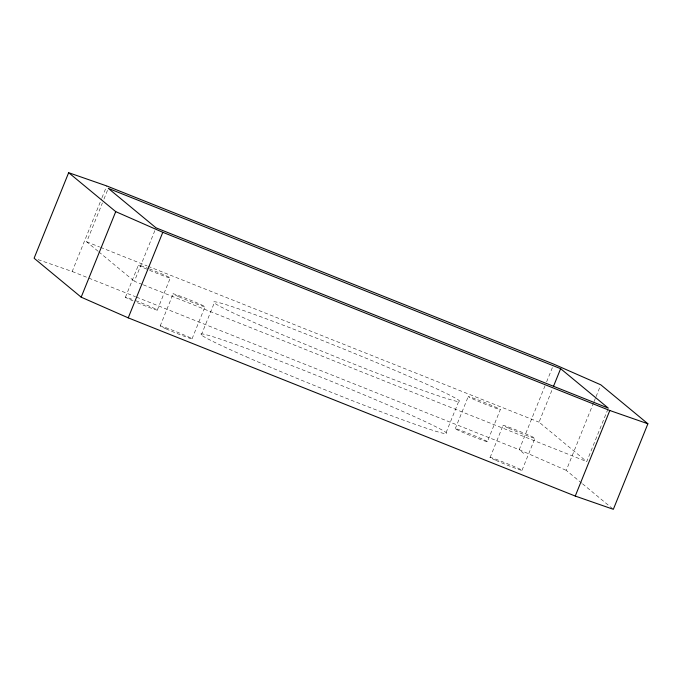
<?xml version="1.0" encoding="UTF-8"?>
<svg xmlns="http://www.w3.org/2000/svg" width="682" height="682" viewBox="0 0 682 682"><rect width="100%" height="100%" fill="white"/><g stroke="black" fill="none" stroke-linecap="round" stroke-linejoin="round"><path stroke-width="0.51" stroke-dasharray="3.41 2.56" d="M38.107 259.629L72.19 271.496L101.584 198.735M101.985 197.746L106.75 185.947M98.012 251.189L86.691 241.829L102.402 202.946M103.971 199.059L108.293 188.368M125.411 297.275L138.369 265.196M142.299 284.437L134.38 281.282L155.982 227.822M157.337 310.003L170.304 277.924M160.159 326.013L173.117 293.942M192.085 338.741L205.043 306.67M201.318 334.981L214.284 302.902M446.113 432.567L459.08 400.487M455.269 428.671L468.236 396.592M487.366 441.655A17.314 0.665 22 0 0 463.709 431.459A17.314 0.665 22 0 0 462.882 432.371A17.314 0.665 22 0 0 487.366 441.655L500.324 409.575A17.314 0.665 22 0 0 476.667 399.388A17.314 0.665 22 0 0 475.84 400.291A17.314 0.665 22 0 0 500.324 409.575M490.094 457.545L503.06 425.466M545.029 385.782L519.207 449.694L523.691 453.402M546.623 381.843L553.375 365.126M607.935 409.106L586.725 461.603L539.036 422.149L552.386 389.098M522.028 470.273L534.986 438.194M581.686 483.129L566.265 470.367L593.672 402.525M594.073 401.545L595.659 397.606M596.059 396.626L600.433 385.807M86.691 241.829L99.563 246.961M100.552 247.353L147.073 265.903M148.062 266.295L539.036 422.149M143.288 284.837L586.725 461.603M72.19 271.496L135.488 296.721M136.477 297.122L519.207 449.694L566.265 470.367M582.496 483.802L612.53 508.644M98.813 251.863L134.38 281.282M135.616 300.643A17.314 0.665 22 0 1 157.423 310.088A17.314 0.665 22 0 1 136.417 302.322M132.99 300.864A17.314 0.665 22 0 1 133.715 299.918M149.367 268.87A17.314 0.665 22 0 1 170.364 278.06A17.314 0.665 22 0 1 147.806 269.578M146.869 269.177A17.314 0.665 22 0 1 138.31 265.051A17.314 0.665 22 0 1 148.582 268.572M246.287 356.814A132.726 5.098 22 0 0 445.286 433.658A132.726 5.098 22 0 0 279.586 360.846A132.726 5.098 22 0 0 246.287 356.814M495.959 460.393A17.314 0.665 22 0 0 521.918 470.409A17.314 0.665 22 0 0 500.307 460.913A17.314 0.665 22 0 0 495.959 460.393M166.024 328.86A17.314 0.665 22 0 0 191.974 338.886A17.314 0.665 22 0 0 170.364 329.389A17.314 0.665 22 0 0 166.024 328.86M259.245 324.734A132.726 5.098 22 0 0 458.244 401.579A132.726 5.098 22 0 0 292.552 328.767A132.726 5.098 22 0 0 259.245 324.734M508.925 428.313A17.314 0.665 22 0 0 534.876 438.338A17.314 0.665 22 0 0 513.265 428.833A17.314 0.665 22 0 0 508.925 428.313M178.982 296.789A17.314 0.665 22 0 0 204.941 306.806A17.314 0.665 22 0 0 183.322 297.309A17.314 0.665 22 0 0 178.982 296.789"/><path stroke-width="1.02" d="M68.66 172.691L34.1 258.231L81.175 297.173L128.233 317.855L575.25 496.053L613.34 509.309L647.9 423.769L600.825 384.827L553.767 364.145L106.75 185.947L68.66 172.691L115.735 211.633L162.793 232.306L609.81 410.504L647.9 423.769M81.175 297.173L115.735 211.633M128.233 317.855L162.793 232.306M553.562 386.183L560.638 368.681L108.293 188.368L155.982 227.822L608.327 408.134L560.638 368.681M575.25 496.053L609.81 410.504"/></g></svg>
